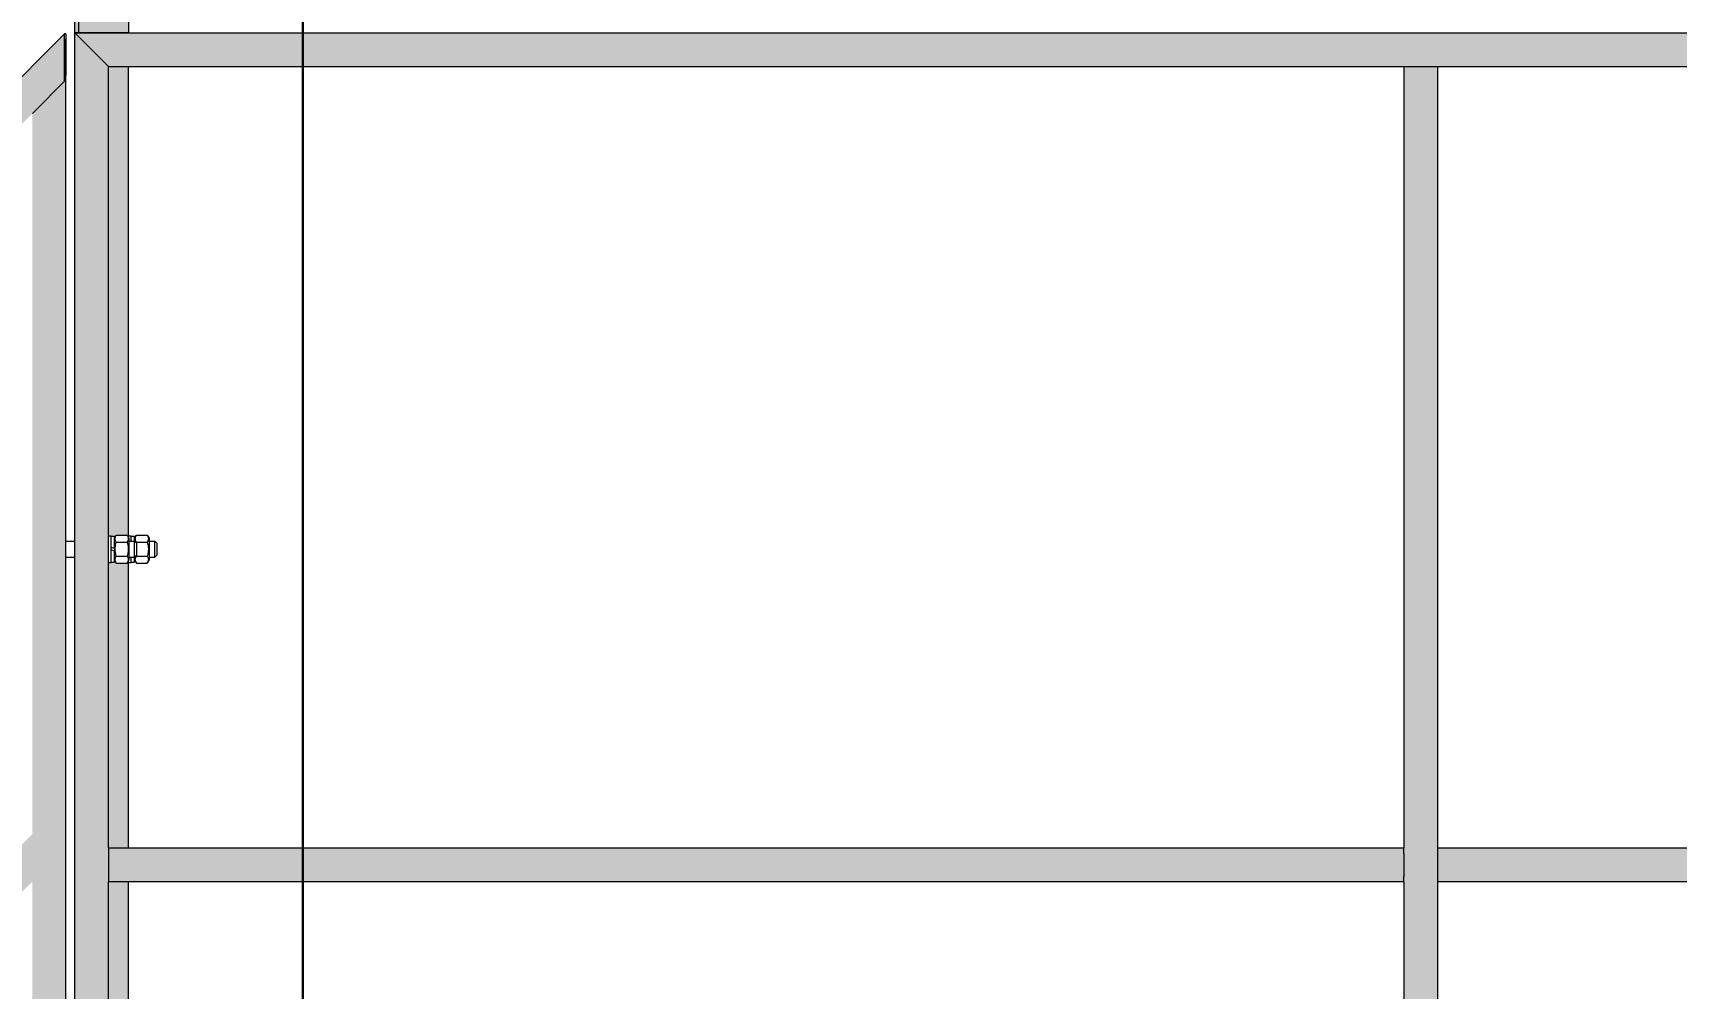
# Model space of a CAD drawing. Header units: millimetres. Extents: x 0 to 1680, y 0 to 594.
# Drawn here: x 933.2 to 957.71, y 288.87 to 303.11 of the extents above; entities that cross this region are included whole.
import ezdxf

# ---------------------------------------------------------------- set-up
doc = ezdxf.new("R2010")
doc.units = ezdxf.units.MM
for name, pattern in [('K5LT32803', [0]), ('K5LT_BASIC', [0]), ('K5LT_THIN', [0])]:
    doc.linetypes.add(name, pattern=pattern)
doc.layers.add('Системный слой', color=7, linetype='Continuous')
doc.styles.add('KDIMTEXTSTYLE', font='GOST_AU.SHX', dxfattribs={"width": 0.96, "oblique": 15, "height": 5})
doc.dimstyles.new('KDIMSTYLE (0.02)', dxfattribs={"dimtxt": 5, "dimasz": 1, "dimexe": 2, "dimexo": 0, "dimgap": 1, "dimtad": 1, "dimlfac": 50, "dimtxsty": 'KDIMTEXTSTYLE', "dimsah": 1, "dimcen": 0, "dimdle": 1, "dimadec": 0, "dimazin": 0, "dimtfac": 0.667, "dimtmove": 0, "dimatfit": 3, "dimfxl": 0, "dimtvp": 1, "dimtolj": 1, "dimtzin": 0, "dimarcsym": 0})

# ---------------------------------------------------------------- blocks, each defined once
blk = doc.blocks.new('U42')
at = {"layer": 'Системный слой', "color": 150, "linetype": 'K5LT_BASIC', "lineweight": 25, "true_color": 0x0080ff}
blk.add_line((937.225, 338.798), (937.225, 278.998), dxfattribs=at)
blk = doc.blocks.new('U780')
at = {"layer": 'Системный слой', "true_color": 0xa0a0a0}
h = blk.add_hatch(color=253, dxfattribs=at)
h.paths.add_polyline_path([(933.825, 245.315), (937.825, 245.315), (937.825, 245.435), (933.825, 245.435)])
h.paths.add_polyline_path([(934.825, 245.435), (936.825, 245.435), (936.825, 275.195), (934.825, 275.195)])
h.paths.add_polyline_path([(1027.825, 245.315), (1031.825, 245.315), (1031.825, 245.435), (1027.825, 245.435)])
h.paths.add_polyline_path([(1030.825, 245.435), (1030.825, 275.195), (1028.825, 275.195), (1028.825, 245.435)])
h.paths.add_polyline_path([(1028.825, 275.195), (1031.825, 275.195), (1031.825, 275.315), (1027.825, 275.315), (1027.825, 275.195)])
h.paths.add_polyline_path([(1027.825, 275.315), (1031.825, 275.315), (1031.825, 278.115), (1031.005, 278.115), (933.825, 278.115), (933.825, 275.315)])
h.paths.add_polyline_path([(934.825, 275.195), (937.825, 275.195), (937.825, 275.315), (933.825, 275.315), (933.825, 275.195)])
h.paths.add_polyline_path([(932.4, 272.849), (934.52, 272.849), (934.52, 273.569), (933.72, 273.569), (933.72, 273.603), (933.72, 273.649), (933.2, 273.649)])
h.paths.add_polyline_path([(933.72, 273.569), (934.52, 273.569), (934.52, 274.829), (934.486, 274.829), (934.452, 274.814), (934.44, 274.783), (934.44, 273.789), (934.424, 273.725), (934.38, 273.675), (934.319, 273.65), (934.3, 273.649), (933.766, 273.649), (933.732, 273.634), (933.72, 273.603)])
h.paths.add_polyline_path([(933.437, 273.716), (933.755, 274.035), (933.805, 274.107), (933.825, 274.191), (933.825, 274.204), (933.825, 275.195), (933.825, 275.315), (933.825, 278.115), (933.705, 278.115), (933.705, 274.325), (933.705, 274.155), (933.674, 274.124), (933.67, 274.119), (933.352, 273.801)])
h.paths.add_polyline_path([(933.2, 273.649), (933.674, 274.124), (933.703, 274.178), (933.705, 274.204), (933.705, 274.325), (904.776, 245.395), (904.945, 245.395)])
h.paths.add_polyline_path([(933.705, 274.325), (933.705, 277.945), (932.8, 277.04), (932.829, 277.012), (932.823, 277.006), (932.858, 276.971), (932.837, 276.949), (932.864, 276.957), (932.883, 276.958), (932.999, 276.843), (932.997, 276.824), (932.99, 276.797), (932.945, 276.752), (932.945, 276.732), (932.928, 276.715), (932.825, 276.612), (932.805, 276.612), (932.761, 276.567), (932.734, 276.56), (932.715, 276.559), (932.599, 276.674), (932.601, 276.693), (932.608, 276.72), (932.587, 276.699), (932.551, 276.734), (932.546, 276.729), (932.518, 276.757), (920.369, 264.609), (920.398, 264.581), (920.392, 264.575), (920.427, 264.54), (920.406, 264.518), (920.433, 264.526), (920.452, 264.527), (920.568, 264.412), (920.566, 264.393), (920.559, 264.366), (920.514, 264.321), (920.514, 264.301), (920.497, 264.284), (920.394, 264.181), (920.374, 264.181), (920.33, 264.137), (920.303, 264.129), (920.284, 264.128), (920.168, 264.243), (920.17, 264.262), (920.177, 264.289), (920.156, 264.268), (920.121, 264.303), (920.115, 264.298), (920.087, 264.326), (918.602, 262.841), (918.63, 262.813), (918.624, 262.807), (918.66, 262.772), (918.638, 262.751), (918.666, 262.758), (918.685, 262.759), (918.8, 262.644), (918.798, 262.625), (918.791, 262.598), (918.747, 262.553), (918.747, 262.534), (918.729, 262.516), (918.626, 262.413), (918.607, 262.413), (918.562, 262.369), (918.535, 262.361), (918.516, 262.36), (918.401, 262.475), (918.402, 262.494), (918.409, 262.522), (918.388, 262.5), (918.353, 262.536), (918.347, 262.53), (918.319, 262.558), (906.171, 250.41), (906.199, 250.382), (906.193, 250.376), (906.229, 250.341), (906.208, 250.32), (906.235, 250.327), (906.254, 250.328), (906.369, 250.213), (906.368, 250.194), (906.36, 250.167), (906.316, 250.122), (906.316, 250.103), (906.298, 250.085), (906.195, 249.982), (906.176, 249.982), (906.131, 249.938), (906.104, 249.931), (906.085, 249.929), (905.97, 250.044), (905.971, 250.063), (905.978, 250.091), (905.957, 250.069), (905.922, 250.105), (905.916, 250.099), (905.888, 250.127), (904.403, 248.642), (904.431, 248.614), (904.426, 248.608), (904.461, 248.573), (904.44, 248.552), (904.467, 248.559), (904.486, 248.561), (904.601, 248.445), (904.6, 248.426), (904.592, 248.399), (904.548, 248.355), (904.548, 248.335), (904.53, 248.317), (904.428, 248.215), (904.408, 248.215), (904.363, 248.17), (904.336, 248.163), (904.317, 248.161), (904.202, 248.277), (904.203, 248.296), (904.211, 248.323), (904.189, 248.302), (904.154, 248.337), (904.148, 248.331), (904.12, 248.36), (901.155, 245.395), (904.776, 245.395)])
h.paths.add_polyline_path([(932.518, 276.757), (933.705, 277.945), (933.705, 278.115), (933.691, 278.1), (904.728, 249.137), (900.985, 245.395), (901.155, 245.395)])
h.paths.add_polyline_path([(904.728, 249.137), (933.691, 278.1), (933.691, 281.098), (904.728, 252.135)])
h.paths.add_polyline_path([(933.745, 278.275), (933.745, 279.895), (933.745, 281.115), (933.705, 281.115), (933.705, 278.115), (933.745, 278.115)])
h.paths.add_polyline_path([(933.825, 278.136), (933.825, 279.895), (933.745, 279.895), (933.745, 278.275), (933.761, 278.205), (933.806, 278.15)])
h.paths.add_polyline_path([(933.825, 278.115), (1031.005, 278.115), (1031.005, 281.115), (933.825, 281.115)])
h.paths.add_polyline_path([(933.825, 295.295), (933.825, 281.115), (934.325, 281.115), (934.325, 290.455), (934.325, 290.535), (934.325, 290.875), (934.325, 290.955), (934.325, 295.215), (934.325, 295.415), (934.325, 302.615), (934.245, 302.695), (933.905, 303.035), (933.825, 303.115)])
h.paths.add_polyline_path([(934.625, 281.115), (934.625, 290.455), (934.325, 290.455), (934.325, 281.115)])
h.paths.add_polyline_path([(934.325, 295.215), (934.325, 290.955), (934.625, 290.955), (934.625, 295.215), (934.625, 295.242), (934.605, 295.207), (934.442, 295.207), (934.415, 295.253), (934.415, 295.223), (934.365, 295.223), (934.365, 295.215)])
h.paths.add_polyline_path([(934.325, 302.615), (934.325, 295.615), (934.365, 295.615), (934.365, 295.607), (934.415, 295.607), (934.415, 295.577), (934.442, 295.622), (934.605, 295.622), (934.625, 295.587), (934.625, 302.615)])
h.paths.add_polyline_path([(1012.165, 281.115), (1012.165, 290.455), (1012.165, 290.535), (1012.165, 290.875), (1012.165, 290.955), (1012.165, 302.615), (1011.665, 302.615), (1011.665, 290.955), (1011.665, 290.875), (1011.665, 290.535), (1011.665, 290.455), (1011.665, 281.115)])
h.paths.add_polyline_path([(1031.825, 278.275), (1031.825, 279.895), (1031.825, 284.015), (1031.825, 284.215), (1031.825, 284.298), (1031.825, 288.195), (1031.825, 288.535), (1031.825, 295.215), (1031.825, 295.415), (1031.825, 295.498), (1031.825, 297.504), (1031.825, 298.195), (1031.825, 298.535), (1031.825, 302.695), (1031.825, 303.035), (1031.81, 303.082), (1031.769, 303.111), (1031.745, 303.115), (1031.105, 303.115), (1031.058, 303.099), (1031.029, 303.058), (1031.025, 303.035), (1031.025, 298.535), (1031.025, 298.195), (1031.025, 297.878), (1031.025, 288.535), (1031.025, 288.195), (1031.025, 278.195), (1031.105, 278.195), (1031.745, 278.195), (1031.793, 278.21), (1031.822, 278.251)])
h.paths.add_polyline_path([(1031.745, 278.115), (1031.815, 278.13), (1031.87, 278.175), (1031.901, 278.239), (1031.905, 278.275), (1031.905, 279.895), (1031.825, 279.895), (1031.825, 278.275), (1031.81, 278.227), (1031.769, 278.198), (1031.745, 278.195), (1031.105, 278.195), (1031.025, 278.195), (1031.025, 278.115)])
h.paths.add_polyline_path([(1031.905, 278.275), (1031.905, 278.115), (1031.945, 278.115), (1031.945, 281.115), (1031.905, 281.115), (1031.905, 279.895)])
h.paths.add_polyline_path([(1030.505, 302.615), (1030.505, 295.615), (1030.505, 295.215), (1030.505, 290.955), (1030.505, 290.875), (1030.505, 290.535), (1030.505, 290.455), (1030.505, 284.415), (1030.505, 284.015), (1030.505, 281.115), (1031.005, 281.115), (1031.005, 303.115), (1030.925, 303.035), (1030.585, 302.695)])
h.paths.add_polyline_path([(903.52, 248.469), (903.52, 247.929), (903.837, 248.246), (903.798, 248.285), (903.761, 248.323), (903.771, 248.341), (903.771, 248.342), (903.771, 248.343), (903.772, 248.344), (903.774, 248.347), (903.777, 248.354), (903.78, 248.36), (903.78, 248.361), (903.781, 248.362), (903.781, 248.363), (903.783, 248.366), (903.786, 248.373), (903.789, 248.38), (903.789, 248.38), (903.789, 248.381), (903.79, 248.382), (903.792, 248.386), (903.795, 248.393), (903.798, 248.399), (903.798, 248.399), (903.798, 248.4), (903.799, 248.402), (903.8, 248.405), (903.803, 248.412), (903.806, 248.419), (903.806, 248.419), (903.807, 248.42), (903.807, 248.422), (903.809, 248.425), (903.812, 248.432), (903.814, 248.438), (903.815, 248.439), (903.815, 248.44), (903.816, 248.442), (903.817, 248.445), (903.82, 248.453), (903.823, 248.458), (903.853, 248.569), (903.62, 248.569)])
h.paths.add_polyline_path([(903.44, 248.649), (903.44, 247.849), (903.52, 247.929), (903.52, 248.469), (903.536, 248.523), (903.578, 248.56), (903.62, 248.569), (903.853, 248.569), (903.865, 248.614), (903.859, 248.62), (903.86, 248.639), (903.863, 248.649)])
h.paths.add_polyline_path([(903.837, 248.246), (904.728, 249.137), (904.728, 251.598), (904.672, 251.598), (903.823, 248.458), (903.821, 248.445), (903.821, 248.439), (903.82, 248.432), (903.82, 248.432), (903.82, 248.43), (903.82, 248.428), (903.819, 248.424), (903.818, 248.415), (903.817, 248.407), (903.817, 248.406), (903.817, 248.405), (903.817, 248.403), (903.816, 248.399), (903.815, 248.39), (903.814, 248.381), (903.814, 248.381), (903.814, 248.38), (903.814, 248.378), (903.814, 248.374), (903.812, 248.365), (903.811, 248.357), (903.811, 248.356), (903.811, 248.355), (903.811, 248.353), (903.81, 248.349), (903.809, 248.341), (903.808, 248.332), (903.807, 248.332), (903.807, 248.331), (903.807, 248.329), (903.806, 248.325), (903.805, 248.317), (903.803, 248.308), (903.803, 248.308), (903.803, 248.307), (903.803, 248.305), (903.802, 248.301), (903.8, 248.293), (903.798, 248.285)])
h.paths.add_polyline_path([(907.4, 247.849), (909.52, 247.849), (909.52, 248.569), (908.72, 248.569), (908.72, 248.603), (908.72, 248.649), (908.2, 248.649)])
h.paths.add_polyline_path([(908.72, 248.569), (909.52, 248.569), (909.52, 249.829), (909.486, 249.829), (909.452, 249.814), (909.44, 249.783), (909.44, 248.789), (909.424, 248.725), (909.38, 248.675), (909.319, 248.65), (909.3, 248.649), (908.766, 248.649), (908.732, 248.634), (908.72, 248.603)])
h.paths.add_polyline_path([(914.52, 253.569), (913.72, 253.569), (913.72, 253.603), (913.72, 253.649), (913.2, 253.649), (912.4, 252.849), (914.52, 252.849)])
h.paths.add_polyline_path([(914.44, 253.789), (914.424, 253.725), (914.38, 253.675), (914.319, 253.65), (914.3, 253.649), (913.766, 253.649), (913.732, 253.634), (913.72, 253.603), (913.72, 253.569), (914.52, 253.569), (914.52, 254.829), (914.486, 254.829), (914.452, 254.814), (914.44, 254.783)])
h.paths.add_polyline_path([(917.4, 257.849), (919.52, 257.849), (919.52, 258.569), (918.72, 258.569), (918.72, 258.603), (918.72, 258.649), (918.2, 258.649)])
h.paths.add_polyline_path([(918.72, 258.569), (919.52, 258.569), (919.52, 259.829), (919.486, 259.829), (919.452, 259.814), (919.44, 259.783), (919.44, 258.789), (919.424, 258.725), (919.38, 258.675), (919.319, 258.65), (919.3, 258.649), (918.766, 258.649), (918.732, 258.634), (918.72, 258.603)])
h.paths.add_polyline_path([(922.4, 262.849), (924.52, 262.849), (924.52, 263.569), (923.72, 263.569), (923.72, 263.603), (923.72, 263.649), (923.2, 263.649)])
h.paths.add_polyline_path([(924.44, 263.789), (924.424, 263.725), (924.38, 263.675), (924.319, 263.65), (924.3, 263.649), (923.766, 263.649), (923.732, 263.634), (923.72, 263.603), (923.72, 263.569), (924.52, 263.569), (924.52, 264.829), (924.486, 264.829), (924.452, 264.814), (924.44, 264.783)])
h.paths.add_polyline_path([(927.4, 267.849), (929.52, 267.849), (929.52, 268.569), (928.72, 268.569), (928.72, 268.603), (928.72, 268.649), (928.2, 268.649)])
h.paths.add_polyline_path([(929.44, 268.789), (929.424, 268.725), (929.38, 268.675), (929.319, 268.65), (929.3, 268.649), (928.766, 268.649), (928.732, 268.634), (928.72, 268.603), (928.72, 268.569), (929.52, 268.569), (929.52, 269.829), (929.486, 269.829), (929.452, 269.814), (929.44, 269.783)])
h.paths.add_polyline_path([(918.936, 287.659), (918.936, 266.344), (919.436, 266.844), (919.436, 276.704), (919.436, 276.788), (919.436, 277.326), (919.436, 277.411), (919.436, 288.159), (919.376, 288.099), (918.996, 287.719)])
h.paths.add_polyline_path([(905.172, 252.579), (905.172, 262.439), (905.172, 262.524), (905.172, 263.061), (905.172, 263.146), (905.172, 273.894), (905.112, 273.834), (904.732, 273.454), (904.672, 273.394), (904.672, 251.598), (904.728, 251.598), (904.728, 252.135)])
h.paths.add_polyline_path([(933.191, 290.458), (933.191, 280.598), (933.691, 281.098), (933.691, 302.4), (933.691, 302.413), (933.631, 302.353), (933.251, 301.973), (933.191, 301.913), (933.191, 295.615), (933.191, 295.215), (933.191, 291.165), (933.197, 291.171), (933.197, 291.086), (933.197, 290.549), (933.197, 290.464)])
h.paths.add_polyline_path([(954.145, 281.115), (954.145, 290.455), (954.145, 290.535), (954.145, 290.875), (954.145, 290.955), (954.145, 302.615), (953.645, 302.615), (953.645, 290.955), (953.645, 290.875), (953.645, 290.535), (953.645, 290.455), (953.645, 281.115)])
h.paths.add_polyline_path([(972.985, 290.455), (972.985, 281.115), (973.485, 281.115), (973.485, 290.455), (973.485, 290.535), (973.485, 290.875), (973.485, 290.955), (973.485, 302.615), (972.985, 302.615), (972.985, 290.955), (972.985, 290.875), (972.985, 290.535)])
h.paths.add_polyline_path([(992.825, 281.115), (992.825, 290.455), (992.825, 290.535), (992.825, 290.875), (992.825, 290.955), (992.825, 302.615), (992.325, 302.615), (992.325, 290.955), (992.325, 290.875), (992.325, 290.535), (992.325, 290.455), (992.325, 281.115)])
h.paths.add_polyline_path([(961.325, 275.315), (957.325, 275.315), (957.325, 275.195), (961.325, 275.195)])
h.paths.add_polyline_path([(960.325, 245.435), (957.325, 245.435), (957.325, 245.315), (961.325, 245.315), (961.325, 245.435)])
h.paths.add_polyline_path([(983.825, 245.435), (980.825, 245.435), (980.825, 245.315), (984.825, 245.315), (984.825, 245.435)])
h.paths.add_polyline_path([(983.825, 245.435), (983.825, 275.195), (981.825, 275.195), (981.825, 245.435)])
h.paths.add_polyline_path([(984.825, 275.315), (980.825, 275.315), (980.825, 275.195), (984.825, 275.195)])
h.paths.add_polyline_path([(1005.325, 275.195), (1008.325, 275.195), (1008.325, 275.315), (1004.325, 275.315), (1004.325, 275.195)])
h.paths.add_polyline_path([(1004.325, 275.315), (1027.825, 275.315), (1031.825, 275.315), (1031.825, 278.115), (1031.005, 278.115), (933.825, 278.115), (933.825, 275.315), (957.325, 275.315), (961.325, 275.315), (980.825, 275.315), (984.825, 275.315)])
h.paths.add_polyline_path([(1031.005, 278.115), (933.825, 278.115), (933.825, 275.315), (957.325, 275.315), (961.325, 275.315), (980.825, 275.315), (984.825, 275.315), (1004.325, 275.315), (1008.325, 275.315), (1027.825, 275.315), (1031.825, 275.315), (1031.825, 278.115)])
h.paths.add_polyline_path([(1008.325, 275.315), (1004.325, 275.315), (1004.325, 275.195), (1008.325, 275.195)])
h.paths.add_polyline_path([(958.325, 275.195), (961.325, 275.195), (961.325, 275.315), (957.325, 275.315), (957.325, 275.195)])
h.paths.add_polyline_path([(957.325, 245.315), (961.325, 245.315), (961.325, 245.435), (957.325, 245.435)])
h = blk.add_hatch(color=253, dxfattribs=at)
h.paths.add_polyline_path([(1011.665, 290.955), (934.325, 290.955), (934.325, 290.875), (934.325, 290.535), (934.325, 290.455), (1011.665, 290.455), (1011.665, 290.535), (1011.665, 290.875)])
h.paths.add_polyline_path([(1030.505, 290.955), (1012.165, 290.955), (1012.165, 290.875), (1012.165, 290.535), (1012.165, 290.455), (1030.505, 290.455), (1030.505, 290.535), (1030.505, 290.875)])
h.paths.add_polyline_path([(1031.005, 303.115), (1014.616, 303.115), (933.825, 303.115), (933.905, 303.035), (934.245, 302.695), (934.325, 302.615), (1014.562, 302.615), (1030.505, 302.615), (1030.585, 302.695), (1030.925, 303.035)])
h.paths.add_polyline_path([(933.671, 303.1), (903.478, 272.907), (903.528, 272.872), (903.844, 272.651), (903.894, 272.616), (903.894, 272.616), (904.672, 273.394), (904.732, 273.454), (905.112, 273.834), (905.172, 273.894), (918.932, 287.654), (918.936, 287.659), (918.996, 287.719), (919.376, 288.099), (919.436, 288.159), (933.191, 301.913), (933.251, 301.973), (933.631, 302.353), (933.671, 302.393), (933.671, 302.478), (933.671, 302.48), (933.671, 303.016), (933.671, 303.02), (933.671, 303.03)])
h.paths.add_polyline_path([(919.436, 276.704), (933.197, 290.464), (933.197, 290.549), (933.197, 291.086), (933.197, 291.171), (919.436, 277.411), (919.436, 277.326), (919.436, 276.788)])
h.paths.add_polyline_path([(905.172, 262.439), (918.932, 276.199), (918.932, 276.284), (918.932, 276.821), (918.932, 276.906), (905.172, 263.146), (905.172, 263.061), (905.172, 262.524)])
h.paths.add_polyline_path([(903.532, 270.82), (903.515, 271.803), (903.454, 271.816), (903.073, 271.897), (903.013, 271.91), (903.032, 270.81), (903.092, 270.811), (903.112, 270.812), (903.452, 270.818), (903.472, 270.818), (903.532, 270.819)])
h.paths.add_polyline_path([(903.073, 271.897), (903.454, 271.816), (903.515, 271.803), (903.894, 272.616), (903.844, 272.651), (903.528, 272.872), (903.478, 272.907), (903.013, 271.91)])
at = {"layer": 'Системный слой', "color": 7, "linetype": 'K5LT32803', "lineweight": 18}
for p, q in [((933.671, 303.1), (903.478, 272.907)), ((933.672, 303.101), (933.671, 303.1)), ((933.691, 303.1), (933.671, 303.1)), ((933.671, 303.03), (933.671, 303.1)), ((933.671, 303.02), (933.671, 303.03)), ((933.671, 303.02), (933.671, 302.48)), ((933.671, 302.478), (933.671, 303.016)), ((933.692, 303.101), (933.672, 303.101)), ((933.672, 303.1), (933.672, 303.101)), ((933.691, 303.1), (933.691, 303.02)), ((933.691, 303.02), (933.691, 302.48)), ((933.692, 303.101), (933.692, 303.021)), ((933.692, 303.021), (933.692, 302.481)), ((933.905, 303.035), (933.825, 303.115)), ((933.825, 303.115), (1014.616, 303.115)), ((933.825, 303.115), (933.905, 303.035)), ((933.825, 281.115), (933.825, 303.115)), ((934.245, 302.695), (933.905, 303.035)), ((933.905, 303.035), (934.245, 302.695)), ((934.325, 302.615), (934.245, 302.695)), ((934.245, 302.695), (934.325, 302.615)), ((933.671, 302.478), (933.671, 302.48)), ((933.671, 302.393), (933.671, 302.478)), ((933.691, 302.4), (933.691, 302.48)), ((933.692, 302.401), (933.692, 302.481)), ((934.325, 290.955), (934.325, 302.615)), ((934.325, 302.615), (1014.562, 302.615)), ((934.625, 295.587), (934.625, 302.615)), ((953.645, 302.615), (953.645, 290.955)), ((954.145, 302.615), (954.145, 290.955)), ((933.631, 302.353), (933.251, 301.973)), ((933.631, 302.353), (933.691, 302.413)), ((933.678, 302.4), (933.671, 302.4)), ((933.672, 302.394), (933.672, 302.4)), ((933.691, 281.098), (933.691, 302.403)), ((933.692, 295.535), (933.692, 302.401)), ((933.191, 301.913), (933.251, 301.973)), ((934.325, 295.615), (934.365, 295.615)), ((934.325, 295.415), (934.325, 295.615)), ((934.365, 295.415), (934.365, 295.615)), ((934.365, 295.607), (934.415, 295.607)), ((934.415, 295.577), (934.442, 295.622)), ((934.415, 295.424), (934.415, 295.607)), ((934.442, 295.622), (934.605, 295.622)), ((934.605, 295.622), (934.631, 295.577)), ((934.625, 295.615), (934.665, 295.615)), ((934.625, 295.587), (934.625, 295.615)), ((934.631, 295.577), (934.631, 295.253)), ((934.665, 295.535), (934.665, 295.615)), ((934.665, 295.607), (934.715, 295.607)), ((934.715, 295.577), (934.742, 295.622)), ((934.715, 295.535), (934.715, 295.607)), ((934.742, 295.622), (934.905, 295.622)), ((934.905, 295.622), (934.931, 295.577)), ((934.931, 295.577), (934.931, 295.253)), ((933.691, 295.535), (933.825, 295.535)), ((933.692, 295.535), (933.825, 295.535)), ((934.325, 295.215), (934.325, 295.415)), ((934.415, 295.424), (934.365, 295.442)), ((934.365, 295.215), (934.365, 295.415)), ((934.415, 295.387), (934.365, 295.405)), ((934.415, 295.424), (934.415, 295.387)), ((934.415, 295.223), (934.415, 295.387)), ((934.442, 295.519), (934.605, 295.519)), ((934.631, 295.535), (934.716, 295.535)), ((934.716, 295.535), (934.751, 295.5)), ((934.716, 295.415), (934.716, 295.535)), ((934.716, 295.295), (934.716, 295.415)), ((934.716, 295.295), (934.751, 295.33)), ((934.742, 295.311), (934.74, 295.318)), ((934.742, 295.519), (934.905, 295.519)), ((934.751, 295.415), (934.751, 295.5)), ((934.751, 295.33), (934.751, 295.415)), ((934.931, 295.535), (935.017, 295.535)), ((935.017, 295.535), (935.052, 295.5)), ((935.017, 295.415), (935.017, 295.535)), ((935.017, 295.295), (935.017, 295.415)), ((935.017, 295.295), (935.052, 295.33)), ((935.052, 295.415), (935.052, 295.5)), ((935.052, 295.33), (935.052, 295.415)), ((933.691, 295.295), (933.825, 295.295)), ((933.692, 278.214), (933.692, 295.295)), ((934.325, 295.215), (934.365, 295.215)), ((934.365, 295.223), (934.415, 295.223)), ((934.415, 295.253), (934.442, 295.207)), ((934.442, 295.311), (934.605, 295.311)), ((934.442, 295.207), (934.605, 295.207)), ((934.605, 295.207), (934.631, 295.253)), ((934.625, 295.215), (934.625, 295.242)), ((934.625, 290.955), (934.625, 295.242)), ((934.625, 295.215), (934.665, 295.215)), ((934.631, 295.295), (934.716, 295.295)), ((934.665, 295.215), (934.665, 295.295)), ((934.665, 295.223), (934.715, 295.223)), ((934.715, 295.223), (934.715, 295.295)), ((934.715, 295.253), (934.742, 295.207)), ((934.742, 295.311), (934.905, 295.311)), ((934.742, 295.207), (934.905, 295.207)), ((934.905, 295.207), (934.931, 295.253)), ((934.931, 295.295), (935.017, 295.295)), ((934.325, 290.955), (934.325, 290.875)), ((953.645, 290.955), (934.325, 290.955)), ((953.645, 290.875), (953.645, 290.955)), ((954.145, 290.955), (954.145, 290.875)), ((972.985, 290.955), (954.145, 290.955)), ((934.325, 290.875), (934.325, 290.535)), ((953.645, 290.875), (953.645, 290.535)), ((954.145, 290.875), (954.145, 290.535)), ((934.325, 290.535), (934.325, 290.455)), ((934.325, 281.115), (934.325, 290.455)), ((953.645, 290.455), (934.325, 290.455)), ((934.625, 281.115), (934.625, 290.455)), ((953.645, 290.455), (953.645, 290.535)), ((953.645, 290.455), (953.645, 281.115)), ((954.145, 290.535), (954.145, 290.455)), ((954.145, 290.455), (954.145, 281.115)), ((972.985, 290.455), (954.145, 290.455))]:
    blk.add_line(p, q, dxfattribs=at)
blk.add_arc((935.242, 295.374), 0.521, 163.8909, 164.7632, dxfattribs=at)
for points in [[(934.442, 295.519), (934.439, 295.524), (934.434, 295.533), (934.43, 295.544), (934.428, 295.552), (934.427, 295.558), (934.426, 295.564), (934.426, 295.57), (934.426, 295.576), (934.427, 295.582), (934.428, 295.588), (934.429, 295.595), (934.433, 295.606), (934.438, 295.616), (934.442, 295.622)], [(934.605, 295.622), (934.608, 295.617), (934.613, 295.608), (934.617, 295.597), (934.619, 295.589), (934.62, 295.583), (934.621, 295.577), (934.621, 295.571), (934.621, 295.565), (934.62, 295.559), (934.619, 295.553), (934.617, 295.546), (934.614, 295.535), (934.609, 295.525), (934.605, 295.519)], [(934.742, 295.519), (934.739, 295.524), (934.734, 295.533), (934.73, 295.544), (934.728, 295.552), (934.727, 295.558), (934.726, 295.564), (934.726, 295.57), (934.726, 295.576), (934.727, 295.582), (934.728, 295.588), (934.729, 295.595), (934.733, 295.606), (934.738, 295.616), (934.742, 295.622)], [(934.905, 295.622), (934.908, 295.617), (934.913, 295.608), (934.917, 295.597), (934.919, 295.589), (934.92, 295.583), (934.921, 295.577), (934.921, 295.571), (934.921, 295.565), (934.92, 295.559), (934.919, 295.553), (934.917, 295.546), (934.914, 295.535), (934.909, 295.525), (934.905, 295.519)], [(934.442, 295.311), (934.439, 295.322), (934.434, 295.34), (934.43, 295.362), (934.428, 295.377), (934.427, 295.389), (934.426, 295.401), (934.426, 295.413), (934.426, 295.425), (934.427, 295.437), (934.428, 295.449), (934.429, 295.463), (934.433, 295.486), (934.438, 295.505), (934.442, 295.519)], [(934.605, 295.519), (934.608, 295.507), (934.613, 295.489), (934.617, 295.467), (934.619, 295.452), (934.62, 295.44), (934.621, 295.428), (934.621, 295.416), (934.621, 295.404), (934.62, 295.392), (934.619, 295.38), (934.617, 295.366), (934.614, 295.343), (934.609, 295.324), (934.605, 295.311)], [(934.905, 295.519), (934.908, 295.507), (934.913, 295.489), (934.917, 295.467), (934.919, 295.452), (934.92, 295.44), (934.921, 295.428), (934.921, 295.416), (934.921, 295.404), (934.92, 295.392), (934.919, 295.38), (934.917, 295.366), (934.914, 295.343), (934.909, 295.324), (934.905, 295.311)], [(934.442, 295.207), (934.439, 295.213), (934.434, 295.221), (934.43, 295.233), (934.428, 295.24), (934.427, 295.246), (934.426, 295.252), (934.426, 295.258), (934.426, 295.264), (934.427, 295.27), (934.428, 295.276), (934.429, 295.283), (934.433, 295.295), (934.438, 295.304), (934.442, 295.311)], [(934.605, 295.311), (934.608, 295.305), (934.613, 295.296), (934.617, 295.285), (934.619, 295.278), (934.62, 295.271), (934.621, 295.265), (934.621, 295.26), (934.621, 295.253), (934.62, 295.247), (934.619, 295.241), (934.617, 295.234), (934.614, 295.223), (934.609, 295.213), (934.605, 295.207)], [(934.742, 295.207), (934.739, 295.213), (934.734, 295.221), (934.73, 295.233), (934.728, 295.24), (934.727, 295.246), (934.726, 295.252), (934.726, 295.258), (934.726, 295.264), (934.727, 295.27), (934.728, 295.276), (934.729, 295.283), (934.733, 295.295), (934.738, 295.304), (934.742, 295.311)], [(934.905, 295.311), (934.908, 295.305), (934.913, 295.296), (934.917, 295.285), (934.919, 295.278), (934.92, 295.271), (934.921, 295.265), (934.921, 295.26), (934.921, 295.253), (934.92, 295.247), (934.919, 295.241), (934.917, 295.234), (934.914, 295.223), (934.909, 295.213), (934.905, 295.207)]]:
    blk.add_open_spline(points, degree=3, knots=[0, 0, 0, 0, 0.173201, 0.25874, 0.32264, 0.38205, 0.436164, 0.49224, 0.549684, 0.607523, 0.664985, 0.721983, 0.806425, 1, 1, 1, 1], dxfattribs=at)
blk = doc.blocks.new('U852')
at = {"layer": 'Системный слой', "true_color": 0xa0a0a0}
h = blk.add_hatch(color=253, dxfattribs=at)
h.paths.add_polyline_path([(933.939, 327.015), (934.627, 327.087), (934.621, 327.147), (933.933, 327.074), (933.876, 327.053), (933.836, 327.005), (933.825, 326.955), (933.825, 326.155), (933.885, 326.155), (933.885, 326.239), (933.885, 326.949), (933.885, 326.955), (933.901, 326.995)])
h.paths.add_polyline_path([(934.641, 327.068), (933.93, 326.994), (933.885, 326.949), (933.885, 326.239), (933.885, 326.155), (933.885, 325.893), (1031.765, 325.893), (1031.765, 326.155), (1031.765, 326.239), (1031.765, 326.944), (1031.726, 326.993), (1031.01, 327.068), (1031.018, 327.148), (982.834, 328.686), (982.825, 328.607), (982.817, 328.686), (934.633, 327.148)])
h.paths.add_polyline_path([(933.825, 326.155), (933.825, 326.955), (933.841, 327.014), (933.884, 327.058), (933.933, 327.074), (931.23, 326.79), (931.234, 326.751), (931.299, 326.134), (931.628, 325.867), (933.825, 326.098)])
h.paths.add_polyline_path([(933.825, 326.098), (933.825, 303.115), (933.885, 303.115), (933.885, 326.155), (933.825, 326.155)])
h.paths.add_polyline_path([(934.305, 325.875), (934.145, 325.875), (934.145, 325.893), (933.885, 325.893), (933.885, 303.115), (933.945, 303.115), (934.625, 303.115), (934.625, 325.893), (934.305, 325.893)])
h.paths.add_polyline_path([(934.145, 322.035), (934.305, 322.035), (934.305, 321.875), (934.145, 321.875)])
h.paths.add_polyline_path([(934.627, 327.087), (933.939, 327.015), (933.901, 326.995), (933.885, 326.955), (933.892, 326.955), (933.93, 326.994), (934.641, 327.068), (934.633, 327.148), (934.621, 327.147)])
h.paths.add_polyline_path([(933.933, 327.074), (934.621, 327.147), (934.633, 327.148), (982.817, 328.686), (982.821, 328.687), (982.817, 328.727), (982.225, 328.727), (982.225, 329.63), (932.517, 327.931), (931.21, 326.981), (931.221, 326.87), (931.23, 326.79)])
h.paths.add_polyline_path([(934.145, 325.875), (934.305, 325.875), (934.305, 325.893), (934.145, 325.893)])
h.paths.add_polyline_path([(982.834, 328.727), (983.425, 328.727), (983.425, 329.63), (982.825, 329.693), (982.225, 329.63), (982.225, 328.727)])
h.paths.add_polyline_path([(982.834, 328.686), (1031.018, 327.148), (1031.03, 327.147), (1031.718, 327.074), (1034.421, 326.79), (1034.43, 326.87), (1034.441, 326.981), (1033.133, 327.931), (983.425, 329.63), (983.425, 328.727), (982.834, 328.727), (982.83, 328.687)])
h.paths.add_polyline_path([(982.825, 328.607), (982.833, 328.677), (982.832, 328.679), (982.832, 328.679), (982.832, 328.68), (982.832, 328.681), (982.832, 328.681), (982.832, 328.682), (982.832, 328.682), (982.832, 328.683), (982.832, 328.683), (982.832, 328.683), (982.832, 328.684), (982.831, 328.684), (982.831, 328.685), (982.831, 328.685), (982.831, 328.685), (982.831, 328.686), (982.831, 328.686), (982.83, 328.686), (982.83, 328.686), (982.83, 328.687), (982.83, 328.687), (982.821, 328.687), (982.821, 328.686), (982.821, 328.686), (982.82, 328.686), (982.82, 328.686), (982.82, 328.685), (982.82, 328.685), (982.82, 328.685), (982.82, 328.684), (982.819, 328.684), (982.819, 328.683), (982.819, 328.683), (982.819, 328.683), (982.819, 328.682), (982.819, 328.681), (982.819, 328.681), (982.819, 328.681), (982.819, 328.68), (982.818, 328.679), (982.818, 328.679), (982.818, 328.678), (982.818, 328.677), (982.818, 328.677)])
h.paths.add_polyline_path([(982.817, 328.726), (982.821, 328.687), (982.83, 328.687), (982.834, 328.726)])
h.paths.add_polyline_path([(982.83, 328.687), (982.83, 328.686), (982.83, 328.686), (982.831, 328.686), (982.831, 328.686), (982.831, 328.685), (982.831, 328.685), (982.831, 328.685), (982.831, 328.684), (982.832, 328.684), (982.832, 328.683), (982.832, 328.683), (982.832, 328.683), (982.832, 328.682), (982.832, 328.681), (982.832, 328.681), (982.832, 328.681), (982.832, 328.68), (982.832, 328.679), (982.833, 328.679), (982.833, 328.678), (982.833, 328.677), (982.833, 328.677), (982.834, 328.686)])
h.paths.add_polyline_path([(982.817, 328.686), (982.818, 328.677), (982.818, 328.679), (982.819, 328.679), (982.819, 328.68), (982.819, 328.681), (982.819, 328.681), (982.819, 328.682), (982.819, 328.682), (982.819, 328.683), (982.819, 328.683), (982.819, 328.683), (982.819, 328.684), (982.82, 328.684), (982.82, 328.685), (982.82, 328.685), (982.82, 328.685), (982.82, 328.686), (982.82, 328.686), (982.821, 328.686), (982.821, 328.686), (982.821, 328.687), (982.821, 328.687)])
h.paths.add_polyline_path([(1034.421, 326.79), (1031.718, 327.074), (1031.775, 327.053), (1031.815, 327.005), (1031.825, 326.955), (1031.825, 326.155), (1031.825, 326.098), (1034.023, 325.867), (1034.352, 326.134), (1034.417, 326.751)])
h.paths.add_polyline_path([(1031.712, 327.015), (1031.75, 326.995), (1031.765, 326.955), (1031.765, 326.944), (1031.765, 326.239), (1031.765, 326.155), (1031.825, 326.155), (1031.825, 326.955), (1031.81, 327.014), (1031.767, 327.058), (1031.718, 327.074), (1031.03, 327.147), (1031.024, 327.087)])
h.paths.add_polyline_path([(1031.712, 327.015), (1031.024, 327.087), (1031.03, 327.147), (1031.018, 327.148), (1031.01, 327.068), (1031.726, 326.993), (1031.757, 326.955), (1031.765, 326.955), (1031.75, 326.995)])
h.paths.add_polyline_path([(1031.388, 325.893), (1031.228, 325.893), (1031.228, 325.875), (1031.388, 325.875)])
h.paths.add_polyline_path([(1031.388, 325.875), (1031.228, 325.875), (1031.228, 325.893), (1031.025, 325.893), (1031.025, 303.115), (1031.705, 303.115), (1031.765, 303.115), (1031.765, 325.893), (1031.388, 325.893)])
h.paths.add_polyline_path([(1031.228, 322.035), (1031.388, 322.035), (1031.388, 321.875), (1031.228, 321.875)])
h.paths.add_polyline_path([(1031.825, 303.115), (1031.825, 326.155), (1031.765, 326.155), (1031.765, 303.115)])
at = {"layer": 'Системный слой', "color": 7, "linetype": 'K5LT32803', "lineweight": 18}
for p, q in [((933.825, 303.115), (933.825, 326.155)), ((933.885, 303.115), (933.885, 326.155)), ((934.625, 325.893), (934.625, 303.115)), ((933.885, 303.115), (933.825, 303.115)), ((933.945, 303.115), (933.885, 303.115)), ((934.625, 303.115), (933.945, 303.115))]:
    blk.add_line(p, q, dxfattribs=at)
blk = doc.blocks.new('KDIMARROW_03')
at = {"layer": 'Системный слой', "color": 0, "linetype": 'K5LT_THIN', "lineweight": 13}
for p, q in [((-0.707, -0.707), (0.707, 0.707)), ((0, 0), (-1, 0)), ((0, 0), (1, 0))]:
    blk.add_line(p, q, dxfattribs=at)

msp = doc.modelspace()

# ---------------------------------------------------------------- block references
at = {"layer": 'Системный слой'}
for name in ['U42', 'U852', 'U780']:
    msp.add_blockref(name, (0, 0), dxfattribs=at)

# ---------------------------------------------------------------- dimensions: what is measured, and where the dimension line sits
at = {"layer": 'Системный слой', "color": 7}
msp.add_linear_dim(base=(1054.89408, 338.79807), p1=(933.42548, 277.79807), p2=(932.82548, 338.79807), angle=90, location=(1054.89408, 308.29807), dimstyle='KDIMSTYLE (0.02)', override={"dimexo": 0, "dimpost": '\\H2.5;\\W0.965;\\Q0;<>', "dimblk1": 'KDIMARROW_03', "dimblk2": 'KDIMARROW_03', "dimse1": 0, "dimse2": 0, "dimclrt": 7, "dimtolj": 1}, dxfattribs=at).render()
for base, p1, p2, location in [((937.22548, 332.56435), (979.62548, 281.11463), (937.22548, 280.99807), (958.42548, 332.56435)), ((932.82548, 233.79807), (982.82548, 295.77535), (932.82548, 278.99807), (957.82548, 233.79807)), ((932.82548, 220.98709), (1032.82548, 290.6174), (932.82548, 278.99807), (982.82548, 220.98709))]:
    msp.add_linear_dim(base=base, p1=p1, p2=p2, location=location, dimstyle='KDIMSTYLE (0.02)', override={"dimexo": 0, "dimpost": '\\H2.5;\\W0.965;\\Q0;<>', "dimblk1": 'KDIMARROW_03', "dimblk2": 'KDIMARROW_03', "dimse1": 0, "dimse2": 0, "dimclrt": 7, "dimtolj": 1}, dxfattribs=at).render()

doc.saveas('drawing.dxf')
